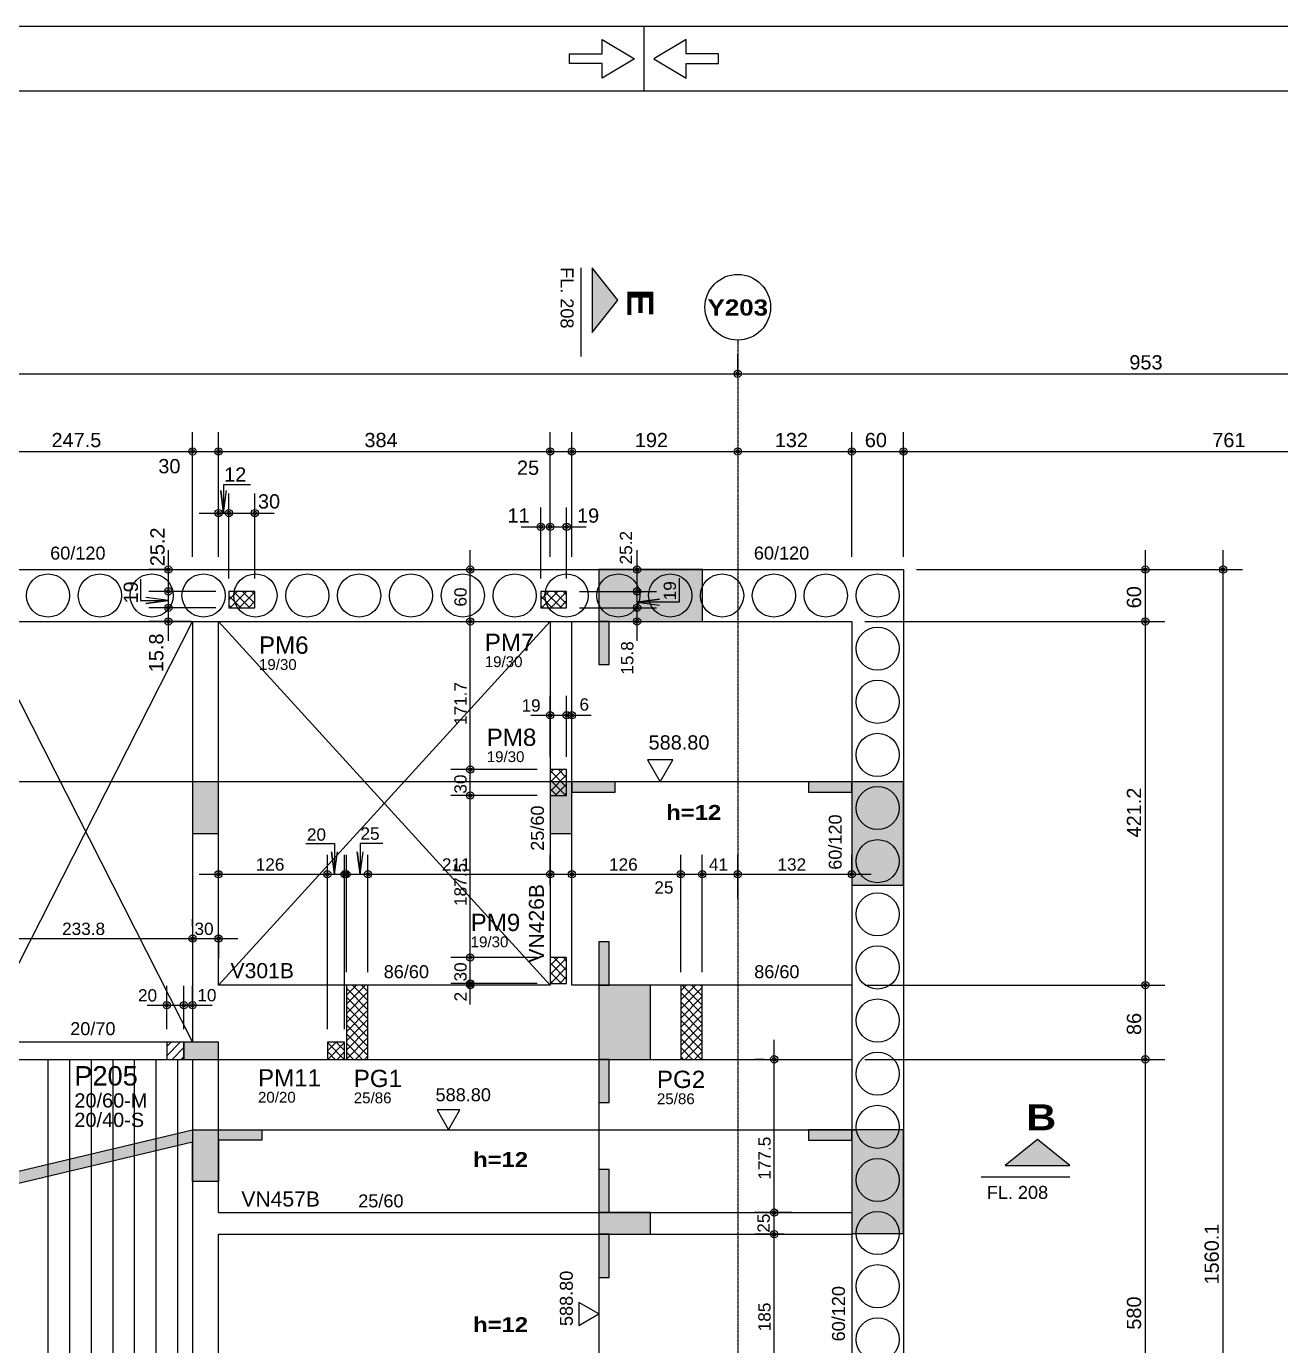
# Model space of a CAD drawing. Extents: x 0 to 13080, y 0 to 6750.
# Drawn here: x 5427 to 6879, y 5222 to 6750 of the extents above; entities that cross this region are included whole.
import ezdxf

# ---------------------------------------------------------------- set-up
doc = ezdxf.new("R2010")
doc.units = 0
doc.header["$MEASUREMENT"] = 0
doc.linetypes.add('ESTILO_TQS_0007', pattern=[2.1, 1.5, -0.2, 0.2, -0.2])
for name, color, linetype in [('MTH-179', 1, 'CONTINUOUS'), ('MTH-202', 1, 'CONTINUOUS'), ('MTH-224', 4, 'CONTINUOUS'), ('MTH-230', 1, 'CONTINUOUS'), ('MTH-COTAS7', 31, 'CONTINUOUS'), ('MTH-DIM-PILAR', 3, 'CONTINUOUS'), ('MTH-DIM-VIGA', 3, 'CONTINUOUS'), ('MTH-EIXO-214', 4, 'CONTINUOUS'), ('MTH-FACE-VIGA', 7, 'CONTINUOUS'), ('MTH-HACHURA-PILAR', 1, 'CONTINUOUS'), ('MTH-LINHA-CORTE', 5, 'CONTINUOUS'), ('MTH-LINHA-SEÇÃO', 16, 'CONTINUOUS'), ('MTH-MARGEM', 5, 'CONTINUOUS'), ('MTH-PILAR-MORRE', 5, 'CONTINUOUS'), ('MTH-PILAR-NASCE', 5, 'CONTINUOUS'), ('MTH-PILAR-SEGUE', 5, 'CONTINUOUS'), ('MTH-SIMB_COTA', 3, 'CONTINUOUS'), ('MTH-SOMBRA21', 150, 'CONTINUOUS'), ('MTH-SOMBRA25', 253, 'CONTINUOUS'), ('MTH-TIT1-VIGA', 5, 'CONTINUOUS'), ('MTH-TIT2-PILAR', 5, 'CONTINUOUS'), ('MTH-TXT', 4, 'CONTINUOUS'), ('MTH-TXT-NEGRITO', 5, 'CONTINUOUS')]:
    doc.layers.add(name, color=color, linetype=linetype)
doc.styles.add('TQS_ARIAL', font='arial.ttf')
doc.styles.add('TQS_ARIAL_BLACK', font='ariblk.ttf')

msp = doc.modelspace()

# ---------------------------------------------------------------- linework, layer by layer
at = {"layer": 'MTH-179', "linetype": 'Continuous'}
for p, q in [((13080, 6750), (0, 6750)), ((6142.5, 6675), (6142.5, 6750))]:
    msp.add_line(p, q, dxfattribs=at)
for points in [[(6131.248901, 6712.5), (6093.748901, 6690), (6093.748901, 6706.875), (6056.248901, 6706.875), (6056.248901, 6718.125), (6093.748901, 6718.125), (6093.748901, 6735), (6131.248901, 6712.5)], [(6153.748901, 6712.5), (6191.248901, 6690), (6191.248901, 6706.875), (6228.748901, 6706.875), (6228.748901, 6718.125), (6191.248901, 6718.125), (6191.248901, 6735), (6153.748901, 6712.5)]]:
    msp.add_lwpolyline(points, dxfattribs=at)
at = {"layer": 'MTH-224', "linetype": 'Continuous'}
for p, q in [((6069.057753, 6470.309304), (6069.057753, 6367.746804)), ((6532.778319, 5417.624711), (6635.340819, 5417.624711))]:
    msp.add_line(p, q, dxfattribs=at)
for points in [[(6146.432768, 5900.753793), (6161.155271, 5875.253793), (6175.877683, 5900.753793), (6146.432768, 5900.753793)], [(5902.761979, 5495.135515), (5916.011484, 5472.18781), (5929.259671, 5495.135515), (5902.761979, 5495.135515)], [(6066.979261, 5245.574697), (6089.926966, 5258.824202), (6066.979261, 5272.072389), (6066.979261, 5245.574697)]]:
    msp.add_lwpolyline(points, dxfattribs=at)
at = {"layer": 'MTH-230', "linetype": 'Continuous'}
for p, q in [((5372.269254, 5573.714724), (5619.760166, 6060.892452)), ((5372.269254, 6060.892452), (5619.760166, 5573.714724)), ((5649.760166, 5639.714724), (6033.777718, 6060.892452)), ((5649.760166, 6060.892452), (6033.777718, 5639.714724)), ((5452.278343, 5553.714724), (5452.278343, 4953.714724)), ((5477.278343, 5553.714724), (5477.278343, 4953.714724)), ((5502.278343, 5553.714724), (5502.278343, 4953.714724)), ((5527.278343, 5553.714724), (5527.278343, 4953.714724)), ((5552.278343, 5553.714724), (5552.278343, 4953.714724)), ((5577.278343, 5553.714724), (5577.278343, 4953.714724)), ((5602.278343, 5553.714724), (5602.278343, 4953.714724))]:
    msp.add_line(p, q, dxfattribs=at)
msp.add_circle((6250.777243, 6424.749862), 38, dxfattribs=at)
at = {"layer": 'MTH-COTAS7', "linetype": 'Continuous'}
for p, q in [((6250.777243, 6344.252451), (6250.777243, 6370.246804)), ((4526.277243, 6347.746804), (6273.277243, 6347.746804)), ((6228.277243, 6347.746804), (7226.277243, 6347.746804)), ((5619.760166, 6135.866403), (5619.760166, 6280.246804)), ((5619.760166, 6135.866403), (5619.760166, 6280.246804)), ((5649.760166, 6135.866403), (5649.760166, 6280.246804)), ((5649.760166, 6135.866403), (5649.760166, 6280.246804)), ((6033.777718, 6135.866403), (6033.777718, 6280.246804)), ((6033.777718, 6135.866403), (6033.777718, 6280.246804)), ((6058.777718, 6135.866403), (6058.777718, 6280.246804)), ((6058.777718, 6135.866403), (6058.777718, 6280.246804)), ((6382.778491, 6135.866403), (6382.778491, 6280.246804)), ((6382.778491, 6135.866403), (6382.778491, 6280.246804)), ((6442.756522, 6135.866403), (6442.756522, 6280.246804)), ((6442.756522, 6150.866403), (6442.756522, 6280.246804)), ((5349.769254, 6257.746804), (5642.260166, 6257.746804)), ((5597.260166, 6257.746804), (5672.260166, 6257.746804)), ((5627.260166, 6257.746804), (6056.277718, 6257.746804)), ((6011.277718, 6257.746804), (6081.277718, 6257.746804)), ((6036.277718, 6257.746804), (6273.277243, 6257.746804)), ((6228.277243, 6257.746804), (6405.278491, 6257.746804)), ((6360.278491, 6257.746804), (6465.256522, 6257.746804)), ((6420.256522, 6257.746804), (7226.277243, 6257.746804)), ((5649.760166, 6150.866403), (5649.760166, 6208.920628)), ((5661.777718, 6110.714724), (5661.777718, 6208.920628)), ((5661.777718, 6110.714724), (5661.777718, 6208.920628)), ((5691.777718, 6110.714724), (5691.777718, 6208.920628)), ((6022.777718, 6110.714724), (6022.777718, 6192.952319)), ((6033.777718, 6150.866403), (6033.777718, 6192.952319)), ((6033.777718, 6150.866403), (6033.777718, 6192.952319)), ((6052.777718, 6110.714724), (6052.777718, 6192.952319)), ((5627.260166, 6186.420628), (5684.277718, 6186.420628)), ((5639.277718, 6186.420628), (5714.277718, 6186.420628)), ((6000.277718, 6170.452319), (6056.277718, 6170.452319)), ((6011.277718, 6170.452319), (6075.277718, 6170.452319)), ((5591.699163, 6073.214724), (5591.699163, 6143.366403)), ((5941.248814, 6038.392452), (5941.248814, 6143.366403)), ((6134.314179, 6073.214724), (6134.314179, 6143.392452)), ((6722.722233, 6038.392452), (6722.722233, 6143.366403)), ((6812.722233, 4538.23199), (6812.722233, 6143.366403)), ((5592.370934, 6120.866403), (5569.199163, 6120.866403)), ((5591.699163, 6054.214724), (5591.699163, 6118.214724)), ((5914.749072, 6120.866403), (5963.748814, 6120.866403)), ((6134.926966, 6120.892452), (6111.814179, 6120.892452)), ((6134.314179, 6054.214724), (6134.314179, 6118.214724)), ((6457.756522, 6120.866403), (6745.222233, 6120.866403)), ((6457.756522, 6120.866403), (6835.222233, 6120.866403)), ((5591.699163, 6038.392452), (5591.699163, 6099.214724)), ((6134.314179, 6038.392452), (6134.314179, 6099.214724)), ((5646.777718, 6095.714724), (5569.199163, 6095.714724)), ((5646.777718, 6095.714724), (5569.199163, 6095.714724)), ((5941.248814, 5866.714724), (5941.248814, 6083.392452)), ((6067.777718, 6095.714724), (6156.814179, 6095.714724)), ((6067.777718, 6095.714724), (6156.814179, 6095.714724)), ((6722.722233, 5617.214724), (6722.722233, 6083.392452)), ((5646.777718, 6076.714724), (5569.199163, 6076.714724)), ((5646.777718, 6076.714724), (5569.199163, 6076.714724)), ((6067.777718, 6076.714724), (6156.814179, 6076.714724)), ((6067.777718, 6076.714724), (6156.814179, 6076.714724)), ((5618.222434, 6060.892452), (5569.199163, 6060.892452)), ((5919.626012, 6060.892452), (5963.748814, 6060.892452)), ((5945.199163, 6060.892452), (5963.748814, 6060.892452)), ((6073.777718, 6060.892452), (6156.814179, 6060.892452)), ((6397.778491, 6060.892452), (6745.222233, 6060.892452)), ((6397.778491, 6060.892452), (6745.222233, 6060.892452)), ((6033.777718, 5904.214724), (6033.777718, 5974.629313)), ((6052.777718, 5904.214724), (6052.777718, 5974.629313)), ((6052.777718, 5904.214724), (6052.777718, 5974.629313)), ((6058.777718, 5939.957939), (6058.777718, 5974.629313)), ((6011.277718, 5952.129313), (6075.277718, 5952.129313)), ((6030.277718, 5952.129313), (6081.277718, 5952.129313)), ((5941.248814, 5836.714724), (5941.248814, 5911.714724)), ((6018.777718, 5889.214724), (5918.748814, 5889.214724)), ((6018.777718, 5889.214724), (5918.748814, 5889.214724)), ((5941.248814, 5649.214724), (5941.248814, 5881.714724)), ((6018.777718, 5859.214724), (5918.748814, 5859.214724)), ((6018.777718, 5859.214724), (5918.748814, 5859.214724)), ((5649.760166, 5727.728544), (5649.760166, 5790.512992)), ((5775.777243, 5588.714724), (5775.777243, 5790.512992)), ((5775.777243, 5588.714724), (5775.777243, 5790.512992)), ((5795.777243, 5588.714724), (5795.777243, 5790.512992)), ((5797.777243, 5654.714724), (5797.777243, 5790.512992)), ((5822.777243, 5654.714724), (5822.777243, 5790.512992)), ((5822.777243, 5669.714724), (5822.777243, 5790.512992)), ((6033.777718, 5755.560085), (6033.777718, 5790.512992)), ((6058.777718, 5766.254978), (6058.777718, 5790.512992)), ((6184.777243, 5654.714724), (6184.777243, 5790.512992)), ((6184.777243, 5654.714724), (6184.777243, 5790.512992)), ((6209.777243, 5654.714724), (6209.777243, 5790.512992)), ((6209.777243, 5654.714724), (6209.777243, 5790.512992)), ((6250.777243, 5740.53376), (6250.777243, 5790.512992)), ((6250.777243, 5740.53376), (6250.777243, 5790.512992)), ((6382.778491, 5770.253793), (6382.778491, 5790.512992)), ((5627.260166, 5768.012992), (5798.277243, 5768.012992)), ((5753.277243, 5768.012992), (5818.277243, 5768.012992)), ((5775.277243, 5768.012992), (5845.277243, 5768.012992)), ((5800.277243, 5768.012992), (6056.277718, 5768.012992)), ((6036.277718, 5768.012992), (6207.277243, 5768.012992)), ((6162.277243, 5768.012992), (6232.277243, 5768.012992)), ((6187.277243, 5768.012992), (6273.277243, 5768.012992)), ((6228.277243, 5768.012992), (6405.278491, 5768.012992)), ((5619.760166, 5708.080139), (5619.760166, 5715.977135)), ((5619.760166, 5708.080139), (5619.760166, 5715.977135)), ((5363.460166, 5693.477135), (5642.260166, 5693.477135)), ((5597.260166, 5693.477135), (5672.260166, 5693.477135)), ((5649.760166, 5697.728544), (5649.760166, 5670.977135)), ((5941.248814, 5619.214724), (5941.248814, 5694.214724)), ((6018.777718, 5671.714724), (5918.748814, 5671.714724)), ((6018.777718, 5671.714724), (5918.748814, 5671.714724)), ((5941.248814, 5617.214724), (5941.248814, 5664.214724)), ((6722.722233, 5531.214724), (6722.722233, 5662.214724)), ((5589.760166, 5588.714724), (5589.760166, 5638.927547)), ((5609.760166, 5588.714724), (5609.760166, 5638.927547)), ((5609.760166, 5588.714724), (5609.760166, 5638.927547)), ((5619.760166, 5620.867741), (5619.760166, 5638.927547)), ((6018.777718, 5641.714724), (5918.748814, 5641.714724)), ((6018.777718, 5641.714724), (5918.748814, 5641.714724)), ((6018.777718, 5639.714724), (5918.748814, 5639.714724)), ((6397.778491, 5639.714724), (6745.222233, 5639.714724)), ((6397.778491, 5639.714724), (6745.222233, 5639.714724)), ((5567.260166, 5616.427547), (5632.260166, 5616.427547)), ((5587.260166, 5616.427547), (5642.260166, 5616.427547)), ((6293.102997, 5353.714724), (6293.102997, 5576.214724)), ((6722.722233, 4951.214724), (6722.722233, 5576.214724)), ((6281.277867, 5553.714724), (6270.602997, 5553.714724)), ((6397.778491, 5553.714724), (6745.222233, 5553.714724)), ((6397.778491, 5553.714724), (6745.222233, 5553.714724)), ((6293.102997, 5328.714724), (6293.102997, 5398.714724)), ((6313.672317, 5376.214724), (6270.602997, 5376.214724)), ((6313.672317, 5376.214724), (6270.602997, 5376.214724)), ((6293.102997, 5143.714724), (6293.102997, 5373.714724)), ((6304.627317, 5351.214724), (6270.602997, 5351.214724)), ((6304.627317, 5351.214724), (6270.602997, 5351.214724))]:
    msp.add_line(p, q, dxfattribs=at)
for points in [[(5686.745018, 6218.993369), (5655.662785, 6218.993369), (5655.662785, 6186.420628), (5652.236472, 6212.446055), (5655.662785, 6186.420628), (5659.089097, 6212.446055)], [(5559.461426, 6109.994848), (5559.461426, 6084.973377), (5591.699163, 6084.973377), (5565.673735, 6081.547065), (5591.699163, 6084.973377), (5565.673735, 6088.39969)], [(6182.936713, 6110.930099), (6182.936713, 6083.163733), (6134.314179, 6083.163733), (6160.339606, 6086.590045), (6134.314179, 6083.163733), (6160.339606, 6079.73742)], [(5750.754909, 5803.773294), (5784.036906, 5803.773294), (5784.036906, 5768.012992), (5780.610593, 5794.03842), (5784.036906, 5768.012992), (5787.463218, 5794.03842)], [(5840.035186, 5803.773294), (5813.620903, 5803.773294), (5813.620903, 5768.012992), (5810.19459, 5794.03842), (5813.620903, 5768.012992), (5817.047215, 5794.03842)]]:
    msp.add_lwpolyline(points, dxfattribs=at)
at = {"layer": 'MTH-EIXO-214', "linetype": 'ESTILO_TQS_0007'}
msp.add_line((6250.777243, 6386.749862), (6250.777243, 488.1738), dxfattribs=at)
at = {"layer": 'MTH-FACE-VIGA', "linetype": 'Continuous'}
for p, q in [((1280.757007, 6120.866403), (6442.756522, 6120.866403)), ((6442.756522, 6120.866403), (6442.756522, 4102.390166)), ((1280.757007, 6060.892452), (6382.778491, 6060.892452)), ((6382.778491, 6060.892452), (6382.778491, 4061.390095)), ((5649.760166, 5376.214724), (5649.760166, 5553.714724)), ((5649.760166, 5376.214724), (6382.778491, 5376.214724)), ((5649.760166, 5351.214724), (6382.778491, 5351.214724)), ((5649.760166, 5166.214724), (5649.760166, 5351.214724))]:
    msp.add_line(p, q, dxfattribs=at)
for points in [[(5619.760166, 6060.892452), (5619.760166, 5596.714724)], [(5649.760166, 5639.714724), (5649.760166, 6060.892452)], [(6033.777718, 6060.892452), (6033.777718, 5889.214724)], [(6058.777718, 5874.214724), (6058.777718, 6060.892452)], [(6058.777718, 5656.714724), (6058.777718, 5874.214724)], [(6033.777718, 5859.214724), (6033.777718, 5671.714724)], [(6058.777718, 5639.714724), (6058.777718, 5656.714724)], [(5784.278343, 5639.714724), (5649.760166, 5639.714724)], [(5797.777243, 5639.714724), (5784.278343, 5639.714724)], [(6033.777718, 5639.714724), (5822.777243, 5639.714724)], [(6033.777718, 5641.714724), (6033.777718, 5639.714724)], [(6184.777243, 5639.714724), (6058.777718, 5639.714724)], [(6382.778491, 5639.714724), (6209.777243, 5639.714724)], [(5619.760166, 5596.714724), (5619.760166, 5573.714724)], [(5589.760166, 5573.714724), (5352.269254, 5573.714724)], [(5385.960166, 5553.714724), (5589.760166, 5553.714724)], [(5619.760166, 5553.714724), (5619.760166, 4953.714724)], [(5649.760166, 5553.714724), (5775.777243, 5553.714724)], [(5795.777243, 5553.714724), (5797.777243, 5553.714724)], [(5822.777243, 5553.714724), (6046.277718, 5553.714724)], [(6046.277718, 5553.714724), (6184.777243, 5553.714724)], [(6209.777243, 5553.714724), (6382.778491, 5553.714724)]]:
    msp.add_lwpolyline(points, dxfattribs=at)
for centre in [(5452.389886, 6090.891346), (5512.413555, 6090.891346), (5572.437224, 6090.891346), (5632.460893, 6090.891346), (5692.484562, 6090.891346), (5752.508231, 6090.891346), (5812.5319, 6090.891346), (5872.555569, 6090.891346), (5932.579238, 6090.891346), (5992.602907, 6090.891346), (6052.626576, 6090.891346), (6112.650245, 6090.891346), (6172.673914, 6090.891346), (6232.697583, 6090.891346), (6292.721252, 6090.891346), (6352.744921, 6090.891346), (6412.757286, 6090.889863), (6412.756274, 6029.339826), (6412.756274, 5967.809156), (6412.756274, 5906.278485), (6412.756274, 5844.747815), (6412.756274, 5783.217144), (6412.756274, 5721.686447), (6412.756274, 5660.155776), (6412.756274, 5598.625106), (6412.756274, 5537.094436), (6412.756274, 5475.563765), (6412.756274, 5414.033095), (6412.756274, 5352.502424), (6412.756274, 5290.971754), (6412.756274, 5229.441084)]:
    msp.add_circle(centre, 25, dxfattribs=at)
at = {"layer": 'MTH-HACHURA-PILAR', "linetype": 'Continuous'}
for p, q in [((5661.777718, 6086.041787), (5671.450655, 6095.714724)), ((5661.777718, 6090.336985), (5675.399979, 6076.714724)), ((5663.057257, 6076.714724), (5682.057257, 6095.714724)), ((5667.006581, 6095.714724), (5686.006581, 6076.714724)), ((5673.663859, 6076.714724), (5691.777718, 6094.828583)), ((5677.613183, 6095.714724), (5691.777718, 6081.550189)), ((5684.270461, 6076.714724), (5691.777718, 6084.221982)), ((5688.219784, 6095.714724), (5691.777718, 6092.15679)), ((6022.777718, 6086.417328), (6032.075114, 6095.714724)), ((6022.777718, 6089.961444), (6036.024438, 6076.714724)), ((6023.681716, 6076.714724), (6042.681716, 6095.714724)), ((6027.631039, 6095.714724), (6046.631039, 6076.714724)), ((6034.288317, 6076.714724), (6052.777718, 6095.204125)), ((6038.237641, 6095.714724), (6052.777718, 6081.174647)), ((6044.894919, 6076.714724), (6052.777718, 6084.597523)), ((6048.844243, 6095.714724), (6052.777718, 6091.781249)), ((5661.777718, 6079.730384), (5664.793377, 6076.714724)), ((6022.777718, 6079.354842), (6025.417836, 6076.714724)), ((6033.777718, 5874.678692), (6048.31375, 5889.214724)), ((6033.777718, 5885.285294), (6037.707148, 5889.214724)), ((6033.777718, 5888.042613), (6052.777718, 5869.042613)), ((6033.777718, 5864.072091), (6052.777718, 5883.072091)), ((6043.212208, 5889.214724), (6052.777718, 5879.649214)), ((6033.777718, 5877.436011), (6051.999005, 5859.214724)), ((6039.526953, 5859.214724), (6052.777718, 5872.465489)), ((6033.777718, 5866.829409), (6041.392403, 5859.214724)), ((6050.133555, 5859.214724), (6052.777718, 5861.858887)), ((6033.777718, 5662.546658), (6042.945784, 5671.714724)), ((6033.777718, 5651.940056), (6052.777718, 5670.940056)), ((6037.973572, 5671.714724), (6052.777718, 5656.910578)), ((6048.580174, 5671.714724), (6052.777718, 5667.51718)), ((6033.777718, 5665.303977), (6052.777718, 5646.303977)), ((6033.777718, 5654.697375), (6046.760369, 5641.714724)), ((6034.158988, 5641.714724), (6052.777718, 5660.333455)), ((5797.777243, 5617.465014), (5820.026953, 5639.714724)), ((5797.777243, 5628.071616), (5809.420352, 5639.714724)), ((5797.777243, 5638.678218), (5798.81375, 5639.714724)), ((5804.808529, 5639.714724), (5822.777243, 5621.74601)), ((5815.415131, 5639.714724), (5822.777243, 5632.352612)), ((6033.777718, 5644.090773), (6036.153767, 5641.714724)), ((6044.765589, 5641.714724), (6052.777718, 5649.726853)), ((6184.777243, 5622.627352), (6201.864615, 5639.714724)), ((6184.777243, 5633.233954), (6191.258014, 5639.714724)), ((6186.646191, 5639.714724), (6209.777243, 5616.583672)), ((6197.252793, 5639.714724), (6209.777243, 5627.190274)), ((6207.859395, 5639.714724), (6209.777243, 5637.796875)), ((5797.777243, 5636.139408), (5822.777243, 5611.139408)), ((5797.777243, 5606.858412), (5822.777243, 5631.858412)), ((5797.777243, 5625.532807), (5822.777243, 5600.532807)), ((6184.777243, 5612.020751), (6209.777243, 5637.020751)), ((6184.777243, 5630.97707), (6209.777243, 5605.97707)), ((6184.777243, 5601.414149), (6209.777243, 5626.414149)), ((5797.777243, 5596.251811), (5822.777243, 5621.251811)), ((5797.777243, 5614.926205), (5822.777243, 5589.926205)), ((5797.777243, 5585.645209), (5822.777243, 5610.645209)), ((6184.777243, 5620.370469), (6209.777243, 5595.370469)), ((6184.777243, 5590.807547), (6209.777243, 5615.807547)), ((6184.777243, 5609.763867), (6209.777243, 5584.763867)), ((5797.777243, 5604.319603), (5822.777243, 5579.319603)), ((5797.777243, 5575.038607), (5822.777243, 5600.038607)), ((5797.777243, 5593.713002), (5822.777243, 5568.713002)), ((6184.777243, 5580.200945), (6209.777243, 5605.200945)), ((6184.777243, 5599.157265), (6209.777243, 5574.157265)), ((6184.777243, 5569.594344), (6209.777243, 5594.594344)), ((5797.777243, 5564.432006), (5822.777243, 5589.432006)), ((5797.777243, 5583.1064), (5822.777243, 5558.1064)), ((5797.777243, 5553.825404), (5822.777243, 5578.825404)), ((6184.777243, 5588.550663), (6209.777243, 5563.550663)), ((6184.777243, 5558.987742), (6209.777243, 5583.987742)), ((6184.777243, 5577.944062), (6209.006581, 5553.714724)), ((5589.760166, 5557.940361), (5605.534529, 5573.714724)), ((5589.760166, 5568.546963), (5594.927928, 5573.714724)), ((5596.141131, 5553.714724), (5609.760166, 5567.333759)), ((5775.777243, 5563.645209), (5785.846759, 5573.714724)), ((5775.777243, 5573.286595), (5795.349114, 5553.714724)), ((5775.777243, 5562.679993), (5784.742512, 5553.714724)), ((5776.45336, 5553.714724), (5795.777243, 5573.038607)), ((5785.955716, 5573.714724), (5795.777243, 5563.893196)), ((5787.059962, 5553.714724), (5795.777243, 5562.432006)), ((5797.777243, 5572.499798), (5816.562317, 5553.714724)), ((5797.777243, 5561.893196), (5805.955716, 5553.714724)), ((5808.273165, 5553.714724), (5822.777243, 5568.218802)), ((6184.777243, 5567.33746), (6198.399979, 5553.714724)), ((6190.110827, 5553.714724), (6209.777243, 5573.38114)), ((6200.717429, 5553.714724), (6209.777243, 5562.774539)), ((5606.747733, 5553.714724), (5609.760166, 5556.727158)), ((5818.879767, 5553.714724), (5822.777243, 5557.6122)), ((6184.777243, 5556.730858), (6187.793377, 5553.714724))]:
    msp.add_line(p, q, dxfattribs=at)
at = {"layer": 'MTH-LINHA-CORTE', "linetype": 'Continuous'}
for points in [[(6082.182753, 6470.309304), (6082.182753, 6395.309304), (6112.182753, 6432.809304), (6082.182753, 6470.309304)], [(6560.340819, 5430.749711), (6635.340819, 5430.749711), (6597.840819, 5460.749711), (6560.340819, 5430.749711)]]:
    msp.add_lwpolyline(points, dxfattribs=at)
at = {"layer": 'MTH-LINHA-SEÇÃO', "linetype": 'Continuous'}
for p, q in [((6390.256545, 5875.253793), (1348.755967, 5875.253793)), ((6089.926966, 5553.714724), (6089.926966, 5067.425727)), ((5619.760166, 5472.18781), (6387.756274, 5472.18781))]:
    msp.add_line(p, q, dxfattribs=at)
for points in [[(6209.926966, 6120.892452), (6089.926966, 6120.892452), (6089.926966, 6060.892452), (6209.926966, 6060.892452), (6209.926966, 6120.892452)], [(6101.926966, 6060.892452), (6089.926966, 6060.892452), (6089.926966, 6010.892452), (6101.926966, 6010.892452), (6101.926966, 6060.892452)], [(5649.760166, 5875.253793), (5619.760166, 5875.253793), (5619.760166, 5815.253793), (5649.760166, 5815.253793), (5649.760166, 5875.253793)], [(6058.777718, 5875.253793), (6033.777718, 5875.253793), (6033.777718, 5815.253793), (6058.777718, 5815.253793), (6058.777718, 5875.253793)], [(6108.777718, 5863.253793), (6108.777718, 5875.253793), (6058.777718, 5875.253793), (6058.777718, 5863.253793), (6108.777718, 5863.253793)], [(6382.778491, 5863.253793), (6382.778491, 5875.253793), (6332.778491, 5875.253793), (6332.778491, 5863.253793), (6382.778491, 5863.253793)], [(6442.778491, 5875.253793), (6382.778491, 5875.253793), (6382.778491, 5755.253793), (6442.778491, 5755.253793), (6442.778491, 5875.253793)], [(6101.926966, 5689.714724), (6089.926966, 5689.714724), (6089.926966, 5639.714724), (6101.926966, 5639.714724), (6101.926966, 5689.714724)], [(6089.926966, 5639.714724), (6089.926966, 5553.714724), (6149.926966, 5553.714724), (6149.926966, 5639.714724), (6089.926966, 5639.714724)], [(6101.926966, 5553.714724), (6089.926966, 5553.714724), (6089.926966, 5503.714724), (6101.926966, 5503.714724), (6101.926966, 5553.714724)], [(4893.626358, 5299.51519), (5619.760166, 5472.18781), (5699.760166, 5472.18781), (5699.760166, 5460.18781), (5649.760166, 5460.18781), (5649.760166, 5412.18781), (5619.760166, 5412.18781), (5619.760166, 5457.79742), (5127.278343, 5340.686855), (5127.278343, 5289.132757), (5102.278343, 5289.132757), (5102.278376, 5334.741675), (4895.248321, 5285.510498), (4893.626358, 5299.51519)], [(6382.778491, 5460.18781), (6382.778491, 5472.18781), (6332.778491, 5472.18781), (6332.778491, 5460.18781), (6382.778491, 5460.18781)], [(6442.778491, 5472.18781), (6382.778491, 5472.18781), (6382.778491, 5352.18781), (6442.778491, 5352.18781), (6442.778491, 5472.18781)], [(6101.926966, 5426.214724), (6089.926966, 5426.214724), (6089.926966, 5376.214724), (6101.926966, 5376.214724), (6101.926966, 5426.214724)], [(6089.926966, 5376.214724), (6089.926966, 5351.214724), (6149.926966, 5351.214724), (6149.926966, 5376.214724), (6089.926966, 5376.214724)], [(6101.926966, 5351.214724), (6089.926966, 5351.214724), (6089.926966, 5301.214724), (6101.926966, 5301.214724), (6101.926966, 5351.214724)]]:
    msp.add_lwpolyline(points, dxfattribs=at)
at = {"layer": 'MTH-MARGEM', "linetype": 'Continuous'}
msp.add_line((13005, 6675), (262.5, 6675), dxfattribs=at)
at = {"layer": 'MTH-PILAR-MORRE', "linetype": 'Continuous'}
msp.add_lwpolyline([(5609.760166, 5573.714724), (5589.760166, 5573.714724), (5589.760166, 5553.714724), (5609.760166, 5553.714724), (5609.760166, 5573.714724)], dxfattribs=at)
at = {"layer": 'MTH-PILAR-NASCE', "linetype": 'Continuous'}
for points in [[(5691.777718, 6076.714724), (5691.777718, 6095.714724), (5661.777718, 6095.714724), (5661.777718, 6076.714724), (5691.777718, 6076.714724)], [(6052.777718, 6076.714724), (6052.777718, 6095.714724), (6022.777718, 6095.714724), (6022.777718, 6076.714724), (6052.777718, 6076.714724)], [(6033.777718, 5859.214724), (6052.777718, 5859.214724), (6052.777718, 5889.214724), (6033.777718, 5889.214724), (6033.777718, 5859.214724)], [(6033.777718, 5641.714724), (6052.777718, 5641.714724), (6052.777718, 5671.714724), (6033.777718, 5671.714724), (6033.777718, 5641.714724)], [(5822.777243, 5553.714724), (5822.777243, 5639.714724), (5797.777243, 5639.714724), (5797.777243, 5553.714724), (5822.777243, 5553.714724)], [(6209.777243, 5553.714724), (6209.777243, 5639.714724), (6184.777243, 5639.714724), (6184.777243, 5553.714724), (6209.777243, 5553.714724)], [(5795.777243, 5553.714724), (5795.777243, 5573.714724), (5775.777243, 5573.714724), (5775.777243, 5553.714724), (5795.777243, 5553.714724)]]:
    msp.add_lwpolyline(points, dxfattribs=at)
at = {"layer": 'MTH-PILAR-SEGUE', "linetype": 'Continuous'}
msp.add_lwpolyline([(5649.760166, 5553.714724), (5649.760166, 5573.714724), (5609.760166, 5573.714724), (5609.760166, 5553.714724), (5649.760166, 5553.714724)], dxfattribs=at)
at = {"layer": 'MTH-SIMB_COTA', "linetype": 'Continuous'}
for centre, radius in [((6250.777243, 6347.746804), 4.200001), ((6250.777243, 6347.746804), 4.200001), ((6250.777243, 6347.746804), 2.1), ((6250.777243, 6347.746804), 2.1), ((5619.760166, 6257.746804), 4.200001), ((5619.760166, 6257.746804), 4.200001), ((5619.760166, 6257.746804), 2.1), ((5619.760166, 6257.746804), 2.1), ((5649.760166, 6257.746804), 4.200001), ((5649.760166, 6257.746804), 4.200001), ((5649.760166, 6257.746804), 2.1), ((5649.760166, 6257.746804), 2.1), ((6033.777718, 6257.746804), 4.200001), ((6033.777718, 6257.746804), 4.200001), ((6033.777718, 6257.746804), 2.1), ((6033.777718, 6257.746804), 2.1), ((6058.777718, 6257.746804), 4.200001), ((6058.777718, 6257.746804), 4.200001), ((6058.777718, 6257.746804), 2.1), ((6058.777718, 6257.746804), 2.1), ((6250.777243, 6257.746804), 4.200001), ((6250.777243, 6257.746804), 4.200001), ((6250.777243, 6257.746804), 2.1), ((6250.777243, 6257.746804), 2.1), ((6382.778491, 6257.746804), 4.200001), ((6382.778491, 6257.746804), 4.200001), ((6382.778491, 6257.746804), 2.1), ((6382.778491, 6257.746804), 2.1), ((6442.756522, 6257.746804), 4.200001), ((6442.756522, 6257.746804), 4.200001), ((6442.756522, 6257.746804), 2.1), ((6442.756522, 6257.746804), 2.1), ((5649.760166, 6186.420628), 4.200001), ((5649.760166, 6186.420628), 2.1), ((5661.777718, 6186.420628), 4.200001), ((5661.777718, 6186.420628), 4.200001), ((5661.777718, 6186.420628), 2.1), ((5661.777718, 6186.420628), 2.1), ((5691.777718, 6186.420628), 4.200001), ((5691.777718, 6186.420628), 2.1), ((6022.777718, 6170.452319), 4.200001), ((6022.777718, 6170.452319), 2.1), ((6033.777718, 6170.452319), 4.200001), ((6033.777718, 6170.452319), 4.200001), ((6033.777718, 6170.452319), 2.1), ((6033.777718, 6170.452319), 2.1), ((6052.777718, 6170.452319), 4.200001), ((6052.777718, 6170.452319), 2.1), ((5591.699163, 6120.866403), 4.200001), ((5591.699163, 6120.866403), 2.1), ((5941.248814, 6120.866403), 4.200001), ((5941.248814, 6120.866403), 2.1), ((6134.314179, 6120.892452), 4.200001), ((6134.314179, 6120.892452), 2.1), ((6722.722233, 6120.866403), 4.200001), ((6722.722233, 6120.866403), 2.1), ((6812.722233, 6120.866403), 4.200001), ((6812.722233, 6120.866403), 2.1), ((5591.699163, 6095.714724), 4.200001), ((5591.699163, 6095.714724), 4.200001), ((5591.699163, 6095.714724), 2.1), ((5591.699163, 6095.714724), 2.1), ((6134.314179, 6095.714724), 4.200001), ((6134.314179, 6095.714724), 4.200001), ((6134.314179, 6095.714724), 2.1), ((6134.314179, 6095.714724), 2.1), ((5591.699163, 6076.714724), 4.200001), ((5591.699163, 6076.714724), 4.200001), ((6134.314179, 6076.714724), 4.200001), ((6134.314179, 6076.714724), 4.200001), ((5591.699163, 6076.714724), 2.1), ((5591.699163, 6076.714724), 2.1), ((6134.314179, 6076.714724), 2.1), ((6134.314179, 6076.714724), 2.1), ((5591.699163, 6060.892452), 4.200001), ((5591.699163, 6060.892452), 2.1), ((5941.248814, 6060.892452), 4.200001), ((5941.248814, 6060.892452), 4.200001), ((5941.248814, 6060.892452), 2.1), ((5941.248814, 6060.892452), 2.1), ((6134.314179, 6060.892452), 4.200001), ((6134.314179, 6060.892452), 2.1), ((6722.722233, 6060.892452), 4.200001), ((6722.722233, 6060.892452), 4.200001), ((6722.722233, 6060.892452), 2.1), ((6722.722233, 6060.892452), 2.1), ((6033.777718, 5952.129313), 4.200001), ((6033.777718, 5952.129313), 2.1), ((6052.777718, 5952.129313), 4.200001), ((6052.777718, 5952.129313), 4.200001), ((6052.777718, 5952.129313), 2.1), ((6052.777718, 5952.129313), 2.1), ((6058.777718, 5952.129313), 4.200001), ((6058.777718, 5952.129313), 2.1), ((5941.248814, 5889.214724), 4.200001), ((5941.248814, 5889.214724), 4.200001), ((5941.248814, 5889.214724), 2.1), ((5941.248814, 5889.214724), 2.1), ((5941.248814, 5859.214724), 4.200001), ((5941.248814, 5859.214724), 4.200001), ((5941.248814, 5859.214724), 2.1), ((5941.248814, 5859.214724), 2.1), ((5649.760166, 5768.012992), 4.200001), ((5649.760166, 5768.012992), 2.1), ((5775.777243, 5768.012992), 4.200001), ((5775.777243, 5768.012992), 4.200001), ((5775.777243, 5768.012992), 2.1), ((5775.777243, 5768.012992), 2.1), ((5795.777243, 5768.012992), 4.200001), ((5797.777243, 5768.012992), 4.200001), ((5795.777243, 5768.012992), 2.1), ((5797.777243, 5768.012992), 2.1), ((5822.777243, 5768.012992), 4.200001), ((5822.777243, 5768.012992), 4.200001), ((5822.777243, 5768.012992), 2.1), ((5822.777243, 5768.012992), 2.1), ((6033.777718, 5768.012992), 4.200001), ((6033.777718, 5768.012992), 2.1), ((6058.777718, 5768.012992), 4.200001), ((6058.777718, 5768.012992), 2.1), ((6184.777243, 5768.012992), 4.200001), ((6184.777243, 5768.012992), 4.200001), ((6184.777243, 5768.012992), 2.1), ((6184.777243, 5768.012992), 2.1), ((6209.777243, 5768.012992), 4.200001), ((6209.777243, 5768.012992), 4.200001), ((6209.777243, 5768.012992), 2.1), ((6209.777243, 5768.012992), 2.1), ((6250.777243, 5768.012992), 4.200001), ((6250.777243, 5768.012992), 4.200001), ((6250.777243, 5768.012992), 2.1), ((6250.777243, 5768.012992), 2.1), ((6382.778491, 5768.012992), 4.200001), ((6382.778491, 5768.012992), 2.1), ((5619.760166, 5693.477135), 4.200001), ((5619.760166, 5693.477135), 4.200001), ((5619.760166, 5693.477135), 2.1), ((5619.760166, 5693.477135), 2.1), ((5649.760166, 5693.477135), 4.200001), ((5649.760166, 5693.477135), 2.1), ((5941.248814, 5671.714724), 4.200001), ((5941.248814, 5671.714724), 4.200001), ((5941.248814, 5671.714724), 2.1), ((5941.248814, 5671.714724), 2.1), ((5941.248814, 5641.714724), 4.200001), ((5941.248814, 5641.714724), 4.200001), ((5941.248814, 5639.714724), 4.200001), ((5941.248814, 5641.714724), 2.1), ((5941.248814, 5641.714724), 2.1), ((5941.248814, 5639.714724), 2.1), ((6722.722233, 5639.714724), 4.200001), ((6722.722233, 5639.714724), 4.200001), ((6722.722233, 5639.714724), 2.1), ((6722.722233, 5639.714724), 2.1), ((5589.760166, 5616.427547), 4.200001), ((5589.760166, 5616.427547), 2.1), ((5609.760166, 5616.427547), 4.200001), ((5609.760166, 5616.427547), 4.200001), ((5609.760166, 5616.427547), 2.1), ((5609.760166, 5616.427547), 2.1), ((5619.760166, 5616.427547), 4.200001), ((5619.760166, 5616.427547), 2.1), ((6293.102997, 5553.714724), 4.200001), ((6293.102997, 5553.714724), 2.1), ((6722.722233, 5553.714724), 4.200001), ((6722.722233, 5553.714724), 4.200001), ((6722.722233, 5553.714724), 2.1), ((6722.722233, 5553.714724), 2.1), ((6293.102997, 5376.214724), 4.200001), ((6293.102997, 5376.214724), 4.200001), ((6293.102997, 5376.214724), 2.1), ((6293.102997, 5376.214724), 2.1), ((6293.102997, 5351.214724), 4.200001), ((6293.102997, 5351.214724), 4.200001), ((6293.102997, 5351.214724), 2.1), ((6293.102997, 5351.214724), 2.1)]:
    msp.add_circle(centre, radius, dxfattribs=at)
at = {"layer": 'MTH-SOMBRA21', "linetype": 'Continuous'}
for points in [[(6082.182753, 6470.309304), (6082.182753, 6395.309304), (6112.182753, 6432.809304)], [(6082.182753, 6470.309304), (6112.182753, 6432.809304), (6082.182753, 6470.309304)], [(6209.926966, 6120.892452), (6089.926966, 6120.892452), (6089.926966, 6060.892452)], [(6209.926966, 6120.892452), (6089.926966, 6060.892452), (6209.926966, 6060.892452)], [(6209.926966, 6120.892452), (6209.926966, 6060.892452), (6209.926966, 6120.892452)], [(6101.926966, 6060.892452), (6089.926966, 6060.892452), (6089.926966, 6010.892452)], [(6101.926966, 6060.892452), (6089.926966, 6010.892452), (6101.926966, 6010.892452)], [(6101.926966, 6060.892452), (6101.926966, 6010.892452), (6101.926966, 6060.892452)], [(5649.760166, 5875.253793), (5619.760166, 5875.253793), (5619.760166, 5815.253793)], [(5649.760166, 5875.253793), (5619.760166, 5815.253793), (5649.760166, 5815.253793)], [(5649.760166, 5875.253793), (5649.760166, 5815.253793), (5649.760166, 5875.253793)], [(6058.777718, 5875.253793), (6033.777718, 5875.253793), (6033.777718, 5815.253793)], [(6058.777718, 5875.253793), (6033.777718, 5815.253793), (6058.777718, 5815.253793)], [(6108.777718, 5863.253793), (6108.777718, 5875.253793), (6058.777718, 5875.253793)], [(6108.777718, 5863.253793), (6058.777718, 5875.253793), (6058.777718, 5863.253793)], [(6058.777718, 5875.253793), (6058.777718, 5815.253793), (6058.777718, 5875.253793)], [(6382.778491, 5863.253793), (6382.778491, 5875.253793), (6332.778491, 5875.253793)], [(6382.778491, 5863.253793), (6332.778491, 5875.253793), (6332.778491, 5863.253793)], [(6442.778491, 5875.253793), (6382.778491, 5875.253793), (6382.778491, 5755.253793)], [(6442.778491, 5875.253793), (6382.778491, 5755.253793), (6442.778491, 5755.253793)], [(6442.778491, 5875.253793), (6442.778491, 5755.253793), (6442.778491, 5875.253793)], [(6108.777718, 5863.253793), (6058.777718, 5863.253793), (6108.777718, 5863.253793)], [(6382.778491, 5863.253793), (6332.778491, 5863.253793), (6382.778491, 5863.253793)], [(6101.926966, 5689.714724), (6089.926966, 5689.714724), (6089.926966, 5639.714724)], [(6101.926966, 5689.714724), (6089.926966, 5639.714724), (6101.926966, 5639.714724)], [(6101.926966, 5689.714724), (6101.926966, 5639.714724), (6101.926966, 5689.714724)], [(6089.926966, 5639.714724), (6089.926966, 5553.714724), (6149.926966, 5553.714724)], [(6089.926966, 5639.714724), (6149.926966, 5553.714724), (6149.926966, 5639.714724)], [(6089.926966, 5639.714724), (6149.926966, 5639.714724), (6089.926966, 5639.714724)], [(6101.926966, 5553.714724), (6089.926966, 5553.714724), (6089.926966, 5503.714724)], [(6101.926966, 5553.714724), (6089.926966, 5503.714724), (6101.926966, 5503.714724)], [(6101.926966, 5553.714724), (6101.926966, 5503.714724), (6101.926966, 5553.714724)], [(4893.626358, 5299.51519), (5619.760166, 5472.18781), (4895.248321, 5285.510498)], [(5619.760166, 5472.18781), (5102.278376, 5334.741675), (4895.248321, 5285.510498)], [(5619.760166, 5472.18781), (5127.278343, 5340.686855), (5102.278376, 5334.741675)], [(5619.760166, 5457.79742), (5127.278343, 5340.686855), (5619.760166, 5472.18781)], [(5619.760166, 5412.18781), (5619.760166, 5457.79742), (5619.760166, 5472.18781)], [(5619.760166, 5412.18781), (5619.760166, 5472.18781), (5649.760166, 5460.18781)], [(5619.760166, 5472.18781), (5699.760166, 5472.18781), (5649.760166, 5460.18781)], [(5699.760166, 5472.18781), (5699.760166, 5460.18781), (5649.760166, 5460.18781)], [(6382.778491, 5460.18781), (6382.778491, 5472.18781), (6332.778491, 5472.18781)], [(6382.778491, 5460.18781), (6332.778491, 5472.18781), (6332.778491, 5460.18781)], [(6442.778491, 5472.18781), (6382.778491, 5472.18781), (6382.778491, 5352.18781)], [(6442.778491, 5472.18781), (6382.778491, 5352.18781), (6442.778491, 5352.18781)], [(6442.778491, 5472.18781), (6442.778491, 5352.18781), (6442.778491, 5472.18781)], [(5649.760166, 5412.18781), (5619.760166, 5412.18781), (5649.760166, 5460.18781)], [(6382.778491, 5460.18781), (6332.778491, 5460.18781), (6382.778491, 5460.18781)], [(6560.340819, 5430.749711), (6635.340819, 5430.749711), (6597.840819, 5460.749711)], [(6560.340819, 5430.749711), (6597.840819, 5460.749711), (6560.340819, 5430.749711)], [(6101.926966, 5426.214724), (6089.926966, 5426.214724), (6089.926966, 5376.214724)], [(6101.926966, 5426.214724), (6089.926966, 5376.214724), (6101.926966, 5376.214724)], [(6101.926966, 5426.214724), (6101.926966, 5376.214724), (6101.926966, 5426.214724)], [(6089.926966, 5376.214724), (6089.926966, 5351.214724), (6149.926966, 5351.214724)], [(6089.926966, 5376.214724), (6149.926966, 5351.214724), (6149.926966, 5376.214724)], [(6089.926966, 5376.214724), (6149.926966, 5376.214724), (6089.926966, 5376.214724)], [(6101.926966, 5351.214724), (6089.926966, 5351.214724), (6089.926966, 5301.214724)], [(6101.926966, 5351.214724), (6089.926966, 5301.214724), (6101.926966, 5301.214724)], [(6101.926966, 5351.214724), (6101.926966, 5301.214724), (6101.926966, 5351.214724)]]:
    msp.add_solid(points, dxfattribs=at)
at = {"layer": 'MTH-SOMBRA25', "linetype": 'Continuous'}
for points in [[(5649.760166, 5553.714724), (5649.760166, 5573.714724), (5609.760166, 5573.714724)], [(5649.760166, 5553.714724), (5609.760166, 5573.714724), (5609.760166, 5553.714724)], [(5649.760166, 5553.714724), (5609.760166, 5553.714724), (5649.760166, 5553.714724)]]:
    msp.add_solid(points, dxfattribs=at)

# ---------------------------------------------------------------- texts
at = {"layer": 'MTH-202', "linetype": 'Continuous', "style": 'TQS_ARIAL'}
msp.add_text('P205', height=22.5, dxfattribs=at).set_placement((5482.878402, 5523.369777))
at = {"layer": 'MTH-COTAS7', "linetype": 'Continuous', "style": 'TQS_ARIAL'}
for s, height, p in [('953', 16.5, (6704.177243, 6352.696804)), ('247.5', 16.5, (5456.41471, 6262.696804)), ('384', 16.5, (5818.668942, 6262.696804)), ('192', 16.5, (6131.677481, 6262.696804)), ('132', 16.5, (6293.677867, 6262.696804)), ('60', 16.5, (6397.917507, 6262.696804)), ('761', 16.5, (6800.166883, 6262.696804)), ('30', 16.5, (5580.050624, 6232.458124)), ('12', 16.5, (5656.208087, 6222.69719)), ('25', 16.5, (5995.277724, 6230.643803)), ('30', 16.5, (5695.399819, 6191.64194)), ('11', 16.5, (5984.277724, 6175.402319)), ('19', 16.5, (6064.773778, 6175.191325)), ('19', 14.25, (6000.527723, 5956.404313)), ('6', 14.25, (6067.652822, 5957.563588)), ('20', 14.25, (5752.07177, 5806.903902)), ('25', 14.25, (5814.084683, 5808.034059)), ('126', 14.25, (5692.818705, 5772.287992)), ('211', 14.25, (5908.327481, 5772.287992)), ('126', 14.25, (6101.827481, 5772.287992)), ('41', 14.25, (6217.452243, 5772.287992)), ('132', 14.25, (6296.827867, 5772.287992)), ('25', 14.25, (6154.301527, 5745.654915)), ('233.8', 14.25, (5468.660166, 5697.752135)), ('30', 14.25, (5621.935166, 5697.752135)), ('20', 14.25, (5556.510171, 5620.702547)), ('10', 14.25, (5625.239759, 5620.898012))]:
    msp.add_text(s, height=height, dxfattribs=at).set_placement(p)
for s, height, p in [('25.2', 16.5, (5587.259568, 6124.788242)), ('25.2', 14.25, (6128.555524, 6126.875564)), ('19', 16.5, (5556.451069, 6081.707429)), ('60', 14.25, (5936.973814, 6078.054427)), ('19', 14.25, (6179.321211, 6085.320522)), ('60', 16.5, (6717.772233, 6076.029427)), ('15.8', 16.5, (5585.906886, 6002.026615)), ('15.8', 14.25, (6130.039179, 5999.142456)), ('171.7', 14.25, (5936.973814, 5940.853588)), ('30', 14.25, (5936.973814, 5861.389724)), ('421.2', 16.5, (6717.772233, 5810.703588)), ('187.5', 14.25, (5936.973814, 5731.264724)), ('30', 14.25, (5936.973814, 5643.889724)), ('2', 14.25, (5936.973814, 5620.714729)), ('86', 16.5, (6717.772233, 5581.864724)), ('177.5', 14.25, (6288.947669, 5414.286222)), ('25', 14.25, (6287.899252, 5352.883792)), ('1560.1', 16.5, (6807.772233, 5292.949196)), ('185', 14.25, (6288.827997, 5238.764724)), ('580', 16.5, (6717.772233, 5240.614724))]:
    msp.add_text(s, height=height, rotation=90, dxfattribs=at).set_placement(p)
at = {"layer": 'MTH-DIM-PILAR', "linetype": 'Continuous', "style": 'TQS_ARIAL'}
for s, height, p in [('19/30', 12.5, (5957.965915, 6007.98823)), ('19/30', 12.5, (5696.569364, 6004.695005)), ('19/30', 12.5, (5960.229981, 5897.965535)), ('19/30', 12.5, (5941.626347, 5683.530379)), ('20/20', 12.5, (5695.442611, 5503.52954)), ('25/86', 12.525, (5806.295468, 5502.857206)), ('20/60-M', 16.5, (5482.878402, 5497.869777)), ('25/86', 12.525, (6157.253142, 5501.769151)), ('20/40-S', 16.5, (5482.878402, 5475.369777))]:
    msp.add_text(s, height=height, dxfattribs=at).set_placement(p)
at = {"layer": 'MTH-DIM-VIGA', "linetype": 'Continuous', "style": 'TQS_ARIAL'}
for s, rotation, p in [('60/120', 360, (5454.852353, 6132.517452)), ('60/120', 360, (6269.505917, 6132.517452)), ('25/60', 90, (6026.404618, 5795.254814)), ('60/120', 90, (6371.153491, 5773.253793)), ('86/60', 360, (5840.972396, 5647.714724)), ('86/60', 360, (6269.889562, 5647.714724)), ('20/70', 360, (5478.067997, 5581.714724)), ('25/60', 360, (5811.46961, 5382.280115)), ('60/120', 90, (6374.948855, 5227.054241))]:
    msp.add_text(s, height=15, rotation=rotation, dxfattribs=at).set_placement(p)
at = {"layer": 'MTH-TIT1-VIGA', "linetype": 'Continuous', "style": 'TQS_ARIAL'}
msp.add_text('VN426B', height=17.475, rotation=90, dxfattribs=at).set_placement((6026.464116, 5665.798443))
for s, height, p in [('V301B', 17.5, (5663.635166, 5647.714724)), ('VN457B', 17.475, (5676.210124, 5383.24742))]:
    msp.add_text(s, height=height, dxfattribs=at).set_placement(p)
at = {"layer": 'MTH-TIT2-PILAR', "linetype": 'Continuous', "style": 'TQS_ARIAL'}
for s, height, p in [('PM6', 20, (5696.569364, 6023.445005)), ('PM7', 20, (5957.965915, 6026.73823)), ('PM8', 20, (5960.229981, 5916.715535)), ('PM9', 20, (5941.626347, 5702.280379)), ('PM11', 20, (5695.442611, 5522.27954)), ('PG1', 20, (5806.295468, 5521.607206)), ('PG2', 20.025, (6157.253142, 5520.519151))]:
    msp.add_text(s, height=height, dxfattribs=at).set_placement(p)
at = {"layer": 'MTH-TXT', "linetype": 'Continuous', "style": 'TQS_ARIAL'}
for s, rotation, p in [('FL. 208', -90, (6045.78429, 6471.200254)), ('588.80', 90, (6059.922826, 5244.822822))]:
    msp.add_text(s, height=15, rotation=rotation, dxfattribs=at).set_placement(p)
for s, height, p in [('588.80', 16.5, (6147.586973, 5912.454187)), ('588.80', 15, (5901.011484, 5505.18781)), ('FL. 208', 15, (6539.096086, 5392.11323))]:
    msp.add_text(s, height=height, dxfattribs=at).set_placement(p)
at = {"layer": 'MTH-TXT-NEGRITO', "linetype": 'Continuous', "style": 'TQS_ARIAL_BLACK'}
msp.add_text('E', height=30.075, rotation=-90, dxfattribs=at).set_placement((6122.969956, 6445.840554))
for s, height, p in [('Y203', 18.75, (6215.899844, 6415.052341)), ('h=12', 17.25, (6168.038152, 5831.075359)), ('B', 30.075, (6584.809569, 5471.536914)), ('h=12', 17.25, (5944.483062, 5429.059811)), ('h=12', 17.25, (5944.483062, 5237.842508))]:
    msp.add_text(s, height=height, dxfattribs=at).set_placement(p)

doc.saveas('drawing.dxf')
